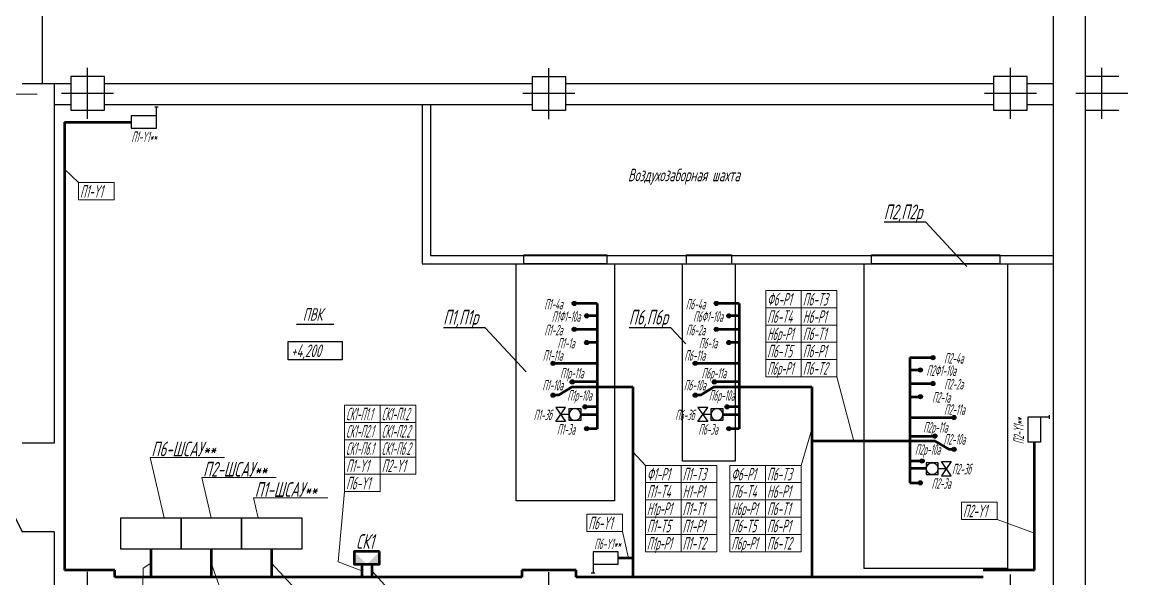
# Model space of a CAD drawing. Header units: millimetres. Extents: x 5848 to 6265, y 3268 to 3565.
# Drawn here: x 5904.8 to 5997.1, y 3446.5 to 3493 of the extents above; entities that cross this region are included whole.
import ezdxf
from ezdxf.enums import TextEntityAlignment as Align

# ---------------------------------------------------------------- set-up
doc = ezdxf.new("R2010")
doc.units = ezdxf.units.MM
doc.linetypes.add('gost6', pattern=[12, 8, -1.5, 1, -1.5])
for name, color, linetype in [('3.8. Вакуум Р', 83, 'Continuous'), ('оборудование', 7, 'Continuous'), ('орудован', 7, 'Continuous'), ('Осевая', 130, 'gost6'), ('ТЕКСТ', 2, 'Continuous')]:
    doc.layers.add(name, color=color, linetype=linetype)
for name, color, linetype, lineweight in [('_ОВ Оборудование', 92, 'Continuous', 25), ('RAZMER', 5, 'Continuous', 20), ('Арматура', 1, 'Continuous', 25), ('Выноска', 137, 'Continuous', 20), ('Датчики', 31, 'Continuous', 50), ('Первичник', 210, 'Continuous', 25), ('Строительный', 7, 'Continuous', 25), ('Текст_КИП', 2, 'Continuous', 25), ('Эл.кабель', 2, 'Continuous', 50)]:
    doc.layers.add(name, color=color, linetype=linetype, lineweight=lineweight)
doc.styles.add('simplex', font='simplex.shx', dxfattribs={"width": 0.8, "oblique": 15})

# ---------------------------------------------------------------- blocks, each defined once
blk = doc.blocks.new('Конечник')
at = {"layer": 'оборудование', "color": 0}
for p, q in [((8067.69, -7992.4), (8068.54, -7992.4)), ((8068.12, -7997.4), (8068.12, -7992.4)), ((8068.12, -7994.4), (8074.12, -7994.4)), ((8074.12, -7994.4), (8074.12, -7997.4)), ((8074.12, -7997.4), (8068.12, -7997.4))]:
    blk.add_line(p, q, dxfattribs=at)
blk = doc.blocks.new('A$C1EE30751')
at = {"layer": 'Арматура', "linetype": 'ByBlock'}
for p, q in [((4.84, -1.65), (0, 1.68)), ((0, 1.68), (0, -1.68)), ((0, -1.68), (4.84, 1.66)), ((2.43, 2.83), (2.43, 0)), ((4.84, 1.66), (4.84, -1.65))]:
    blk.add_line(p, q, dxfattribs=at)
blk.add_circle((2.43, 4.83), 2, dxfattribs=at)
blk = doc.blocks.new('A$C6AE82E0B')
h = blk.add_hatch(color=2)
h.paths.add_polyline_path([(3.02, 0), (6.05, 3.02), (6.05, 0)])
h.paths.add_polyline_path([(0, 3.02), (3.02, 0), (0, 0)])
at = {"color": 2}
blk.add_lwpolyline([(6.05, 3.02), (0, 3.02), (0, 0), (6.05, 0)], close=True, dxfattribs=at)
blk = doc.blocks.new('A$C415F5F71')
blk.add_blockref('A$C6AE82E0B', (-3.02, -1.51))

msp = doc.modelspace()

# ---------------------------------------------------------------- hatches: boundary and pattern name
at = {"layer": 'Первичник'}
h = msp.add_hatch(color=256, dxfattribs=at)
edge = h.paths.add_edge_path()
edge.add_arc((5950.863, 3469.532), 0.175, 0, 360)
h = msp.add_hatch(color=256, dxfattribs=at)
edge = h.paths.add_edge_path()
edge.add_arc((5962.717, 3469.532), 0.175, 0, 360)
h = msp.add_hatch(color=256, dxfattribs=at)
edge = h.paths.add_edge_path()
edge.add_arc((5951.909, 3468.501), 0.175, 0, 360)
h = msp.add_hatch(color=256, dxfattribs=at)
edge = h.paths.add_edge_path()
edge.add_arc((5963.763, 3468.501), 0.175, 0, 360)
h = msp.add_hatch(color=256, dxfattribs=at)
edge = h.paths.add_edge_path()
edge.add_arc((5950.863, 3467.368), 0.175, 0, 360)
h = msp.add_hatch(color=256, dxfattribs=at)
edge = h.paths.add_edge_path()
edge.add_arc((5962.717, 3467.368), 0.175, 0, 360)
h = msp.add_hatch(color=256, dxfattribs=at)
edge = h.paths.add_edge_path()
edge.add_arc((5951.909, 3466.272), 0.175, 0, 360)
h = msp.add_hatch(color=256, dxfattribs=at)
edge = h.paths.add_edge_path()
edge.add_arc((5963.763, 3466.272), 0.175, 0, 360)
h = msp.add_hatch(color=256, dxfattribs=at)
edge = h.paths.add_edge_path()
edge.add_arc((5949.104, 3464.532), 0.175, 0, 360)
h = msp.add_hatch(color=256, dxfattribs=at)
edge = h.paths.add_edge_path()
edge.add_arc((5960.957, 3464.532), 0.175, 0, 360)
h = msp.add_hatch(color=256, dxfattribs=at)
edge = h.paths.add_edge_path()
edge.add_arc((5980.788, 3465.014), 0.175, 0, 360)
h = msp.add_hatch(color=256, dxfattribs=at)
edge = h.paths.add_edge_path()
edge.add_arc((5979.742, 3463.983), 0.175, 0, 360)
h = msp.add_hatch(color=256, dxfattribs=at)
edge = h.paths.add_edge_path()
edge.add_arc((5950.699, 3462.984), 0.175, 0, 360)
h = msp.add_hatch(color=256, dxfattribs=at)
edge = h.paths.add_edge_path()
edge.add_arc((5962.553, 3462.984), 0.175, 0, 360)
h = msp.add_hatch(color=256, dxfattribs=at)
edge = h.paths.add_edge_path()
edge.add_arc((5980.788, 3462.85), 0.175, 0, 360)
h = msp.add_hatch(color=256, dxfattribs=at)
edge = h.paths.add_edge_path()
edge.add_arc((5949.104, 3461.877), 0.175, 0, 360)
h = msp.add_hatch(color=256, dxfattribs=at)
edge = h.paths.add_edge_path()
edge.add_arc((5960.957, 3461.877), 0.175, 0, 360)
h = msp.add_hatch(color=256, dxfattribs=at)
edge = h.paths.add_edge_path()
edge.add_arc((5979.742, 3461.753), 0.175, 0, 360)
h = msp.add_hatch(color=256, dxfattribs=at)
edge = h.paths.add_edge_path()
edge.add_arc((5951.765, 3460.905), 0.175, 0, 360)
h = msp.add_hatch(color=256, dxfattribs=at)
edge = h.paths.add_edge_path()
edge.add_arc((5963.618, 3460.905), 0.175, 0, 360)
h = msp.add_hatch(color=256, dxfattribs=at)
edge = h.paths.add_edge_path()
edge.add_arc((5982.548, 3460.014), 0.175, 0, 360)
h = msp.add_hatch(color=256, dxfattribs=at)
edge = h.paths.add_edge_path()
edge.add_arc((5951.909, 3459.081), 0.175, 0, 360)
h = msp.add_hatch(color=256, dxfattribs=at)
edge = h.paths.add_edge_path()
edge.add_arc((5963.763, 3459.081), 0.175, 0, 360)
h = msp.add_hatch(color=256, dxfattribs=at)
edge = h.paths.add_edge_path()
edge.add_arc((5980.952, 3458.465), 0.175, 0, 360)
h = msp.add_hatch(color=256, dxfattribs=at)
edge = h.paths.add_edge_path()
edge.add_arc((5982.548, 3457.359), 0.175, 0, 360)
h = msp.add_hatch(color=256, dxfattribs=at)
edge = h.paths.add_edge_path()
edge.add_arc((5979.887, 3456.387), 0.175, 0, 360)
h = msp.add_hatch(color=256, dxfattribs=at)
edge = h.paths.add_edge_path()
edge.add_arc((5979.742, 3454.563), 0.175, 0, 360)

# ---------------------------------------------------------------- linework, layer by layer
for points in [[(5951.412, 3459.774), (5950.432, 3459.774), (5950.432, 3460.754), (5951.412, 3460.754)], [(5963.265, 3459.774), (5962.285, 3459.774), (5962.285, 3460.754), (5963.265, 3460.754)], [(5980.24, 3455.256), (5981.22, 3455.256), (5981.22, 3456.236), (5980.24, 3456.236)], [(5913.03, 3449.034), (5913.03, 3451.629), (5918.064, 3451.629), (5918.064, 3449.034)], [(5918.064, 3449.034), (5918.064, 3451.629), (5923.097, 3451.629), (5923.097, 3449.034)], [(5923.097, 3449.034), (5923.097, 3451.629), (5928.131, 3451.629), (5928.131, 3449.034)]]:
    msp.add_lwpolyline(points, close=True)
at = {"layer": '3.8. Вакуум Р'}
msp.add_lwpolyline([(5927.007, 3466.365), (5931.501, 3466.365), (5931.501, 3464.822), (5927.007, 3464.822)], close=True, dxfattribs=at)
at = {"layer": '_ОВ Оборудование', "color": 2, "ltscale": 10}
for p, q in [((5946.659, 3473.583), (5953.589, 3473.583)), ((5946.659, 3472.827), (5946.659, 3473.583)), ((5953.589, 3473.583), (5953.589, 3472.827)), ((5960.204, 3473.583), (5960.204, 3472.827)), ((5960.204, 3473.583), (5963.984, 3473.583)), ((5963.984, 3473.583), (5963.984, 3472.827)), ((5975.665, 3473.583), (5986.375, 3473.583)), ((5975.665, 3472.827), (5975.665, 3473.583)), ((5986.375, 3473.583), (5986.375, 3472.827)), ((5946.029, 3472.827), (5954.219, 3472.827)), ((5946.029, 3472.827), (5954.219, 3472.827)), ((5946.029, 3453.057), (5946.029, 3472.827)), ((5953.589, 3472.827), (5946.659, 3472.827)), ((5954.219, 3472.827), (5954.219, 3453.057)), ((5959.889, 3472.827), (5964.299, 3472.827)), ((5959.889, 3456.384), (5959.889, 3472.827)), ((5964.299, 3472.827), (5964.299, 3456.384)), ((5975.035, 3472.827), (5975.035, 3447.407)), ((5975.035, 3472.827), (5987.005, 3472.827)), ((5986.375, 3472.827), (5975.665, 3472.827)), ((5987.005, 3472.827), (5987.005, 3447.407)), ((5964.299, 3456.384), (5959.889, 3456.384)), ((5954.219, 3453.057), (5946.029, 3453.057)), ((5987.005, 3447.407), (5975.035, 3447.407))]:
    msp.add_line(p, q, dxfattribs=at)
at = {"layer": 'RAZMER'}
msp.add_line((5906.059, 3487.002), (5887.845, 3487.002), dxfattribs=at)
at = {"layer": 'Выноска', "color": 3}
for p, q in [((5909.509, 3479.624), (5908.334, 3480.742)), ((5972.786, 3463.406), (5974.189, 3458.043)), ((5969.797, 3456.022), (5970.69, 3459.035)), ((5955.758, 3457.15), (5956.806, 3456.022)), ((5915.487, 3456.69), (5921.672, 3456.69)), ((5915.487, 3456.69), (5916.658, 3451.629)), ((5919.801, 3454.998), (5925.986, 3454.998)), ((5919.801, 3454.998), (5920.58, 3451.629)), ((5924.116, 3453.306), (5930.3, 3453.306)), ((5924.116, 3453.306), (5924.503, 3451.629)), ((5931.703, 3453.834), (5931.167, 3447.982)), ((5989.256, 3450.366), (5986.15, 3451.507)), ((5955.392, 3448.289), (5954.889, 3450.507)), ((5915.547, 3447.862), (5914.902, 3447.428)), ((5920.58, 3447.862), (5922.339, 3442.991)), ((5925.614, 3447.862), (5930.136, 3442.991)), ((5933.154, 3447.228), (5931.167, 3447.982)), ((5914.826, 3442.991), (5914.902, 3447.428)), ((5933.973, 3447.228), (5937.82, 3442.991))]:
    msp.add_line(p, q, dxfattribs=at)
for points in [[(5909.509, 3479.624), (5912.483, 3479.624), (5912.483, 3478.182), (5909.509, 3478.182)], [(5966.839, 3470.616), (5969.812, 3470.616), (5969.812, 3469.174), (5966.839, 3469.174)], [(5969.812, 3470.616), (5972.786, 3470.616), (5972.786, 3469.174), (5969.812, 3469.174)], [(5966.839, 3469.174), (5969.812, 3469.174), (5969.812, 3467.732), (5966.839, 3467.732)], [(5969.812, 3469.174), (5972.786, 3469.174), (5972.786, 3467.732), (5969.812, 3467.732)], [(5966.839, 3467.732), (5969.812, 3467.732), (5969.812, 3466.29), (5966.839, 3466.29)], [(5969.812, 3467.732), (5972.786, 3467.732), (5972.786, 3466.29), (5969.812, 3466.29)], [(5966.839, 3466.29), (5969.812, 3466.29), (5969.812, 3464.848), (5966.839, 3464.848)], [(5969.812, 3466.29), (5972.786, 3466.29), (5972.786, 3464.848), (5969.812, 3464.848)], [(5966.839, 3464.848), (5969.812, 3464.848), (5969.812, 3463.406), (5966.839, 3463.406)], [(5969.812, 3464.848), (5972.786, 3464.848), (5972.786, 3463.406), (5969.812, 3463.406)], [(5931.703, 3461.044), (5934.676, 3461.044), (5934.676, 3459.602), (5931.703, 3459.602)], [(5934.676, 3461.044), (5937.65, 3461.044), (5937.65, 3459.602), (5934.676, 3459.602)], [(5931.703, 3459.602), (5934.676, 3459.602), (5934.676, 3458.16), (5931.703, 3458.16)], [(5934.676, 3459.602), (5937.65, 3459.602), (5937.65, 3458.16), (5934.676, 3458.16)], [(5931.703, 3458.16), (5934.676, 3458.16), (5934.676, 3456.718), (5931.703, 3456.718)], [(5934.676, 3458.16), (5937.65, 3458.16), (5937.65, 3456.718), (5934.676, 3456.718)], [(5931.703, 3456.718), (5934.676, 3456.718), (5934.676, 3455.276), (5931.703, 3455.276)], [(5934.676, 3456.718), (5937.65, 3456.718), (5937.65, 3455.276), (5934.676, 3455.276)], [(5931.703, 3455.276), (5934.676, 3455.276), (5934.676, 3453.834), (5931.703, 3453.834)], [(5956.806, 3456.022), (5959.779, 3456.022), (5959.779, 3454.58), (5956.806, 3454.58)], [(5959.779, 3456.022), (5962.753, 3456.022), (5962.753, 3454.58), (5959.779, 3454.58)], [(5963.85, 3456.022), (5966.824, 3456.022), (5966.824, 3454.58), (5963.85, 3454.58)], [(5966.824, 3456.022), (5969.797, 3456.022), (5969.797, 3454.58), (5966.824, 3454.58)], [(5956.806, 3454.58), (5959.779, 3454.58), (5959.779, 3453.138), (5956.806, 3453.138)], [(5959.779, 3454.58), (5962.753, 3454.58), (5962.753, 3453.138), (5959.779, 3453.138)], [(5963.85, 3454.58), (5966.824, 3454.58), (5966.824, 3453.138), (5963.85, 3453.138)], [(5966.824, 3454.58), (5969.797, 3454.58), (5969.797, 3453.138), (5966.824, 3453.138)], [(5956.806, 3453.138), (5959.779, 3453.138), (5959.779, 3451.696), (5956.806, 3451.696)], [(5959.779, 3453.138), (5962.753, 3453.138), (5962.753, 3451.696), (5959.779, 3451.696)], [(5963.85, 3453.138), (5966.824, 3453.138), (5966.824, 3451.696), (5963.85, 3451.696)], [(5966.824, 3453.138), (5969.797, 3453.138), (5969.797, 3451.696), (5966.824, 3451.696)], [(5986.15, 3452.949), (5983.176, 3452.949), (5983.176, 3451.507), (5986.15, 3451.507)], [(5951.916, 3451.949), (5954.889, 3451.949), (5954.889, 3450.507), (5951.916, 3450.507)], [(5956.806, 3451.696), (5959.779, 3451.696), (5959.779, 3450.254), (5956.806, 3450.254)], [(5959.779, 3451.696), (5962.753, 3451.696), (5962.753, 3450.254), (5959.779, 3450.254)], [(5963.85, 3451.696), (5966.824, 3451.696), (5966.824, 3450.254), (5963.85, 3450.254)], [(5966.824, 3451.696), (5969.797, 3451.696), (5969.797, 3450.254), (5966.824, 3450.254)], [(5956.806, 3450.254), (5959.779, 3450.254), (5959.779, 3448.812), (5956.806, 3448.812)], [(5959.779, 3450.254), (5962.753, 3450.254), (5962.753, 3448.812), (5959.779, 3448.812)], [(5963.85, 3450.254), (5966.824, 3450.254), (5966.824, 3448.812), (5963.85, 3448.812)], [(5966.824, 3450.254), (5969.797, 3450.254), (5969.797, 3448.812), (5966.824, 3448.812)]]:
    msp.add_lwpolyline(points, close=True, dxfattribs=at)
at = {"layer": 'орудован', "color": 3, "linetype": 'Continuous', "ltscale": 15}
for p, q in [((5980.187, 3476.303), (5976.711, 3476.303)), ((5943.427, 3467.509), (5939.95, 3467.509)), ((5958.916, 3467.509), (5955.439, 3467.509))]:
    msp.add_line(p, q, dxfattribs=at)
at = {"layer": 'Осевая'}
for p, q in [((5910.259, 3484.937), (5910.259, 3489.192)), ((5948.759, 3484.926), (5948.759, 3489.181)), ((5987.259, 3484.937), (5987.259, 3489.192)), ((5994.889, 3484.937), (5994.889, 3489.192)), ((5912.428, 3487.065), (5908.089, 3487.065)), ((5950.928, 3487.053), (5946.589, 3487.053)), ((5989.428, 3487.065), (5985.089, 3487.065)), ((5997.058, 3487.065), (5992.719, 3487.065)), ((5910.259, 3442.875), (5910.259, 3447.13)), ((5948.759, 3442.863), (5948.759, 3447.118)), ((5987.259, 3443.088), (5987.259, 3446.917))]:
    msp.add_line(p, q, dxfattribs=at)
at = {"layer": 'Первичник'}
for centre in [(5950.863, 3469.532), (5962.717, 3469.532), (5951.909, 3468.501), (5963.763, 3468.501), (5950.863, 3467.368), (5962.717, 3467.368), (5951.909, 3466.272), (5963.763, 3466.272), (5949.104, 3464.532), (5960.957, 3464.532), (5980.788, 3465.014), (5979.742, 3463.983), (5950.699, 3462.984), (5962.553, 3462.984), (5980.788, 3462.85), (5949.104, 3461.877), (5960.957, 3461.877), (5979.742, 3461.753), (5951.765, 3460.905), (5963.618, 3460.905), (5982.548, 3460.014), (5951.909, 3459.081), (5963.763, 3459.081), (5980.952, 3458.465), (5982.548, 3457.359), (5979.887, 3456.387), (5979.742, 3454.563)]:
    msp.add_circle(centre, 0.175, dxfattribs=at)
at = {"layer": 'Строительный', "linetype": 'ByBlock'}
for p, q in [((5990.829, 3530.962), (5990.829, 3403.702)), ((5906.479, 3529.282), (5906.479, 3487.877)), ((5993.489, 3528.302), (5993.489, 3403.702)), ((5907.459, 3487.877), (5907.459, 3457.882)), ((5907.459, 3457.882), (5904.799, 3457.882)), ((5901.523, 3457.12), (5904.799, 3450.462)), ((5907.459, 3450.462), (5904.799, 3450.462)), ((5907.459, 3450.462), (5907.459, 3439.542))]:
    msp.add_line(p, q, dxfattribs=at)
at = {"layer": 'Строительный', "linetype": 'ByBlock', "ltscale": 100}
for p, q in [((5911.659, 3488.465), (5908.859, 3488.465)), ((5908.859, 3488.465), (5908.859, 3485.665)), ((5911.659, 3485.665), (5911.659, 3488.465)), ((5950.159, 3488.453), (5947.359, 3488.453)), ((5947.359, 3488.453), (5947.359, 3485.653)), ((5950.159, 3485.653), (5950.159, 3488.453)), ((5988.659, 3488.465), (5985.859, 3488.465)), ((5985.859, 3488.465), (5985.859, 3485.665)), ((5988.659, 3485.665), (5988.659, 3488.465)), ((5904.799, 3487.877), (5908.859, 3487.877)), ((5906.759, 3487.877), (5908.859, 3487.877)), ((5911.659, 3487.877), (5947.359, 3487.877)), ((5911.659, 3487.877), (5947.359, 3487.877)), ((5950.159, 3487.877), (5985.859, 3487.877)), ((5950.159, 3487.877), (5985.859, 3487.877)), ((5988.659, 3487.877), (5990.759, 3487.877)), ((5988.659, 3487.877), (5990.759, 3487.877)), ((5907.459, 3486.127), (5908.859, 3486.127)), ((5908.859, 3485.665), (5911.659, 3485.665)), ((5911.659, 3486.127), (5947.359, 3486.127)), ((5938.174, 3486.127), (5938.174, 3472.827)), ((5938.874, 3486.127), (5938.874, 3473.527)), ((5947.359, 3485.653), (5950.159, 3485.653)), ((5950.159, 3486.127), (5985.859, 3486.127)), ((5985.859, 3485.665), (5988.659, 3485.665)), ((5988.659, 3486.127), (5990.759, 3486.127)), ((5938.174, 3472.827), (5990.759, 3472.827)), ((5938.874, 3473.527), (5990.759, 3473.527))]:
    msp.add_line(p, q, dxfattribs=at)
at = {"layer": 'Строительный'}
for p, q in [((5996.289, 3488.465), (5993.489, 3488.465)), ((5993.489, 3488.465), (5993.489, 3485.665)), ((5993.489, 3485.665), (5996.289, 3485.665))]:
    msp.add_line(p, q, dxfattribs=at)
at = {"layer": 'ТЕКСТ', "color": 3}
for p, q in [((5980.187, 3476.303), (5983.626, 3472.611)), ((5927.698, 3467.817), (5930.81, 3467.817)), ((5943.427, 3467.509), (5946.865, 3463.817)), ((5958.916, 3467.509), (5960.163, 3466.17))]:
    msp.add_line(p, q, dxfattribs=at)
at = {"layer": 'Эл.кабель'}
for p, q in [((5908.334, 3484.676), (5908.334, 3447.277)), ((5908.334, 3484.676), (5913.907, 3484.676)), ((5952.775, 3469.532), (5950.863, 3469.532)), ((5952.775, 3469.532), (5952.775, 3459.081)), ((5964.629, 3469.532), (5962.717, 3469.532)), ((5964.629, 3469.532), (5964.629, 3459.081)), ((5952.775, 3468.501), (5951.909, 3468.501)), ((5964.629, 3468.501), (5963.763, 3468.501)), ((5952.775, 3467.368), (5950.863, 3467.368)), ((5964.629, 3467.368), (5962.717, 3467.368)), ((5952.775, 3466.272), (5951.909, 3466.272)), ((5964.629, 3466.272), (5963.763, 3466.272)), ((5952.775, 3464.532), (5949.104, 3464.532)), ((5964.629, 3464.532), (5960.957, 3464.532)), ((5978.876, 3465.014), (5980.788, 3465.014)), ((5978.876, 3465.014), (5978.876, 3454.563)), ((5978.876, 3463.983), (5979.742, 3463.983)), ((5949.538, 3461.877), (5950.679, 3462.562)), ((5950.679, 3462.562), (5955.758, 3462.562)), ((5952.775, 3462.984), (5950.699, 3462.984)), ((5955.758, 3462.562), (5955.758, 3446.69)), ((5961.391, 3461.877), (5962.533, 3462.562)), ((5962.533, 3462.562), (5970.69, 3462.562)), ((5964.629, 3462.984), (5962.553, 3462.984)), ((5970.69, 3462.562), (5970.69, 3446.69)), ((5978.876, 3462.85), (5980.788, 3462.85)), ((5949.538, 3461.877), (5949.104, 3461.877)), ((5961.391, 3461.877), (5960.957, 3461.877)), ((5978.876, 3461.753), (5979.742, 3461.753)), ((5952.775, 3460.905), (5951.765, 3460.905)), ((5964.629, 3460.905), (5963.618, 3460.905)), ((5951.412, 3460.264), (5952.775, 3460.264)), ((5963.265, 3460.264), (5964.629, 3460.264)), ((5978.876, 3460.014), (5982.548, 3460.014)), ((5952.775, 3459.081), (5951.909, 3459.081)), ((5964.629, 3459.081), (5963.763, 3459.081)), ((5980.972, 3458.043), (5970.69, 3458.043)), ((5978.876, 3458.465), (5980.952, 3458.465)), ((5982.114, 3457.359), (5980.972, 3458.043)), ((5989.256, 3447.277), (5989.256, 3457.964)), ((5982.114, 3457.359), (5982.548, 3457.359)), ((5978.876, 3456.387), (5979.887, 3456.387)), ((5980.24, 3455.746), (5978.876, 3455.746)), ((5978.876, 3454.563), (5979.742, 3454.563)), ((5915.547, 3449.034), (5915.547, 3446.69)), ((5920.58, 3449.034), (5920.58, 3446.69)), ((5925.614, 3449.034), (5925.614, 3446.69)), ((5933.154, 3447.767), (5933.154, 3446.69)), ((5933.973, 3447.767), (5933.973, 3446.69)), ((5955.758, 3448.289), (5954.534, 3448.289)), ((5912.534, 3447.277), (5908.334, 3447.277)), ((5912.534, 3446.69), (5912.534, 3447.277)), ((5951.034, 3447.266), (5946.484, 3447.266)), ((5946.484, 3447.266), (5946.484, 3446.69)), ((5951.034, 3446.69), (5951.034, 3447.266)), ((5989.256, 3447.277), (5984.984, 3447.277)), ((5946.484, 3446.69), (5912.534, 3446.69)), ((5984.984, 3446.69), (5951.034, 3446.69))]:
    msp.add_line(p, q, dxfattribs=at)

# ---------------------------------------------------------------- block references
at = {"yscale": 0.245, "zscale": 0.245}
for p, xscale, rotation in [((5949.738, 3459.668), -0.245, 270), ((5961.592, 3459.668), -0.245, 270), ((5981.913, 3455.15), 0.245, 90)]:
    msp.add_blockref('A$C1EE30751', p, dxfattribs=dict(at, xscale=xscale, rotation=rotation))
at = {"layer": 'Датчики', "xscale": -0.35, "yscale": 0.35, "zscale": 0.35}
msp.add_blockref('Конечник', (8739.848, 6283.241), dxfattribs=at)
at = {"layer": 'Датчики', "yscale": 0.35, "zscale": 0.35}
for p, xscale, rotation in [((8787.821, 6283.905), 0.35, 270), ((3128.594, 649.724), -0.35, 180)]:
    msp.add_blockref('Конечник', p, dxfattribs=dict(at, xscale=xscale, rotation=rotation))
at = {"layer": 'Эл.кабель', "xscale": 0.35, "yscale": 0.35, "zscale": 0.35}
msp.add_blockref('A$C415F5F71', (5933.564, 3448.296), dxfattribs=at)

# ---------------------------------------------------------------- texts
at = {"layer": 'Текст_КИП', "style": 'simplex', "oblique": 15, "width": 0.4}
for s, p in [('П1-Y1**', (5914.967, 3483.003)), ('П1-4а', (5949.128, 3469.036)), ('П6-4а', (5960.982, 3469.036)), ('П1Ф1-10а', (5950.174, 3468.005)), ('П6Ф1-10а', (5962.027, 3468.005)), ('П1-2а', (5949.128, 3466.872)), ('П6-2а', (5960.982, 3466.872)), ('П1-1а', (5950.174, 3465.775)), ('П6-1а', (5962.027, 3465.775)), ('П1-11а', (5949.064, 3464.757)), ('П6-11а', (5960.918, 3464.757)), ('П2-4а', (5982.524, 3464.518)), ('П2Ф1-10а', (5981.478, 3463.487)), ('П1р-11а', (5950.66, 3463.273)), ('П6р-11а', (5962.513, 3463.273)), ('П1-10а', (5949.064, 3462.276)), ('П6-10а', (5960.918, 3462.276)), ('П2-2а', (5982.524, 3462.354)), ('П1р-10а', (5951.305, 3461.422)), ('П6р-10а', (5963.158, 3461.422)), ('П2-1а', (5981.478, 3461.257)), ('П2-11а', (5982.587, 3460.239)), ('П1-3а', (5950.174, 3458.585)), ('П6-3а', (5962.027, 3458.585)), ('П2р-11а', (5980.992, 3458.755)), ('П2-10а', (5982.587, 3457.757)), ('П2р-10а', (5980.347, 3456.904)), ('П2-3а', (5981.478, 3454.067)), ('П6-Y1**', (5953.634, 3449.036))]:
    msp.add_text(s, height=0.875, dxfattribs=at).set_placement(p, align=Align.CENTER)
at = {"layer": 'Текст_КИП', "style": 'simplex', "oblique": 15}
for s, height, width, p in [('Воздухозаборная шахта ', 1.05, 0.6, (5955.344, 3479.727)), ('П1-Y1', 1.05, 0.5, (5909.627, 3478.36)), ('П2,П2р', 1.225, 0.6, (5976.688, 3476.562, 1.05)), ('Ф6-P1', 1.05, 0.5, (5966.957, 3469.352)), ('П6-T3', 1.05, 0.5, (5969.93, 3469.352)), ('ПВК', 1.05, 0.6, (5928.215, 3468.088, 1.05)), ('П1,П1р', 1.225, 0.6, (5939.927, 3467.768, 1.05)), ('П6,П6р', 1.225, 0.6, (5955.417, 3467.768, 1.05)), ('П6-T4', 1.05, 0.5, (5966.957, 3467.91)), ('Н6-P1', 1.05, 0.5, (5969.93, 3467.91)), ('Н6р-P1', 1.05, 0.4, (5966.957, 3466.468)), ('П6-T1', 1.05, 0.5, (5969.93, 3466.468)), ('+4,200', 1.05, 0.6, (5927.236, 3465.056)), ('П6-T5', 1.05, 0.5, (5966.957, 3465.026)), ('П6-P1', 1.05, 0.5, (5969.93, 3465.026)), ('П6р-P1', 1.05, 0.4, (5966.957, 3463.584)), ('П6-T2', 1.05, 0.5, (5969.93, 3463.584)), ('СК1-П1.1', 1.05, 0.35, (5931.821, 3459.78)), ('СК1-П1.2', 1.05, 0.35, (5934.794, 3459.78)), ('СК1-П2.1', 1.05, 0.35, (5931.821, 3458.338)), ('СК1-П2.2', 1.05, 0.35, (5934.794, 3458.338)), ('П6-ШСАУ**', 1.225, 0.6, (5915.581, 3456.777)), ('СК1-П6.1', 1.05, 0.35, (5931.821, 3456.896)), ('СК1-П6.2', 1.05, 0.35, (5934.794, 3456.896)), ('П2-ШСАУ**', 1.225, 0.6, (5919.896, 3455.085)), ('П1-Y1', 1.05, 0.5, (5931.821, 3455.454)), ('П2-Y1', 1.05, 0.5, (5934.794, 3455.454)), ('Ф1-P1', 1.05, 0.5, (5956.924, 3454.758)), ('П1-T3', 1.05, 0.5, (5959.897, 3454.758)), ('Ф6-P1', 1.05, 0.5, (5963.968, 3454.758)), ('П6-T3', 1.05, 0.5, (5966.942, 3454.758)), ('П1-ШСАУ**', 1.225, 0.6, (5924.21, 3453.393)), ('П6-Y1', 1.05, 0.5, (5931.821, 3454.012)), ('П1-T4', 1.05, 0.5, (5956.924, 3453.316)), ('Н1-P1', 1.05, 0.5, (5959.897, 3453.316)), ('П6-T4', 1.05, 0.5, (5963.968, 3453.316)), ('Н6-P1', 1.05, 0.5, (5966.942, 3453.316)), ('Н1р-P1', 1.05, 0.4, (5956.924, 3451.874)), ('П1-T1', 1.05, 0.5, (5959.897, 3451.874)), ('Н6р-P1', 1.05, 0.4, (5963.968, 3451.874)), ('П6-T1', 1.05, 0.5, (5966.942, 3451.874)), ('П2-Y1', 1.05, 0.5, (5983.294, 3451.686)), ('П6-Y1', 1.05, 0.5, (5952.034, 3450.685)), ('П1-T5', 1.05, 0.5, (5956.924, 3450.432)), ('П1-P1', 1.05, 0.5, (5959.897, 3450.432)), ('П6-T5', 1.05, 0.5, (5963.968, 3450.432)), ('П6-P1', 1.05, 0.5, (5966.942, 3450.432)), ('СК1', 1.225, 0.6, (5932.662, 3449.053)), ('П1р-P1', 1.05, 0.4, (5956.924, 3448.99)), ('П1-T2', 1.05, 0.5, (5959.897, 3448.99)), ('П6р-P1', 1.05, 0.4, (5963.968, 3448.99)), ('П6-T2', 1.05, 0.5, (5966.942, 3448.99))]:
    msp.add_text(s, height=height, dxfattribs=dict(at, width=width)).set_placement(p)
at = {"layer": 'Текст_КИП', "style": 'simplex', "oblique": 15, "width": 0.4}
for s, p in [('П1-3б', (5948.225, 3460.23)), ('П6-3б', (5960.079, 3460.23)), ('П2-3б', (5983.17, 3455.711))]:
    msp.add_text(s, height=0.875, dxfattribs=at).set_placement(p, align=Align.MIDDLE)
msp.add_text('П2-Y1**', height=0.875, rotation=90, dxfattribs=at).set_placement((5988.387, 3458.886), align=Align.CENTER)

doc.saveas('drawing.dxf')
